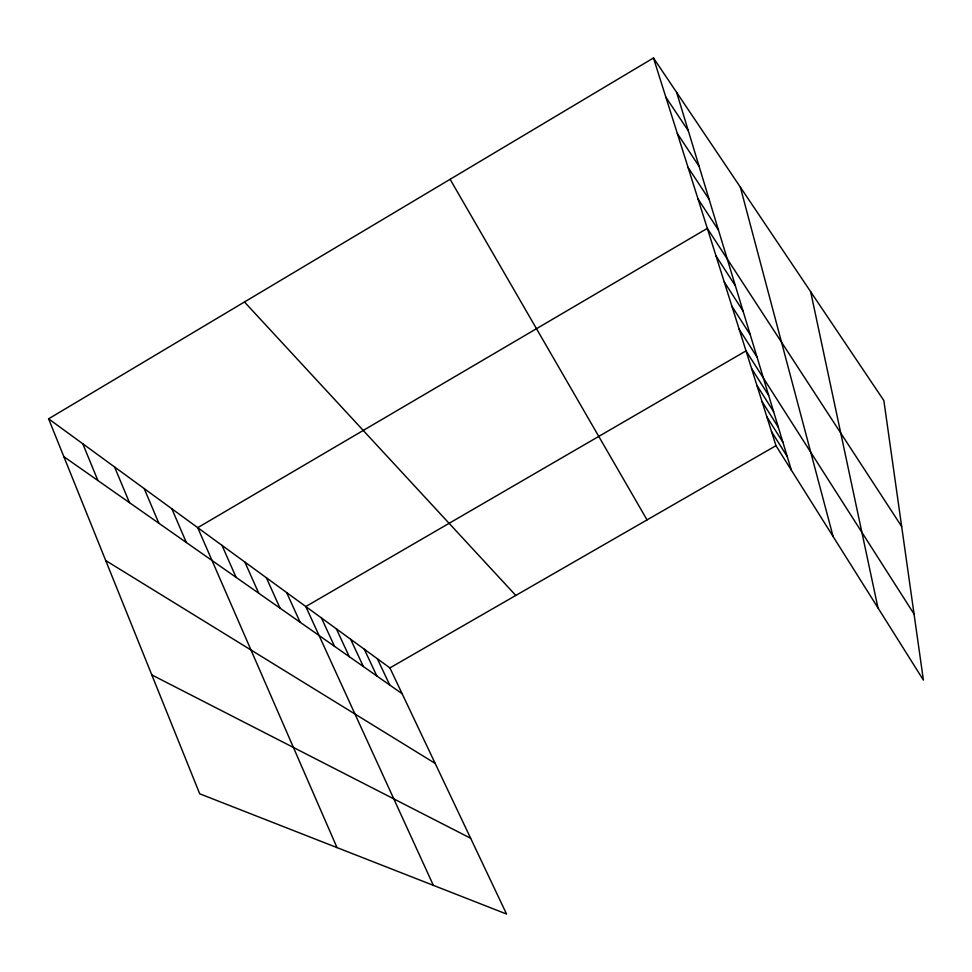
<?xml version="1.0" encoding="UTF-8"?>
<svg xmlns="http://www.w3.org/2000/svg" width="972" height="972" viewBox="0 0 972 972"><rect width="100%" height="100%" fill="white"/><g stroke="black" fill="none" stroke-linecap="round" stroke-linejoin="round"><path stroke-width="1.46" d="M48.6 418.823L389.906 667.91L506.558 914.032L199.722 793.808L48.6 418.823L653.476 57.968L883.852 400.537L923.4 680.121L775.972 445.686L653.476 57.968M389.906 667.91L775.972 445.686M151.814 674.92L470.642 838.253M105.717 560.552L435.177 763.409M63.848 456.67L402.141 693.716M244.47 301.976L515.792 595.447M665.856 97.176L688.31 130.795M677.35 133.541L699.099 166.346M688.03 167.354L709.135 199.382M697.993 198.895L718.49 230.157M901.664 526.496L707.312 228.371L197.729 527.662L337.017 847.608M716.036 255.976L735.391 285.817M724.225 281.892L743.058 311.052M731.916 306.265L750.263 334.781M739.17 329.229L757.054 357.113M914.057 614.049L746.022 350.892L305.803 606.54L433.354 885.346M751.599 368.558L768.658 395.361M756.921 385.398L773.639 411.727M761.999 401.485L778.378 427.352M766.859 416.867L782.91 442.284M771.513 431.592L787.259 456.561M450.097 179.298L647.048 519.899M377.367 658.761L389.76 685.053M364.293 649.223L376.857 676.002M350.637 639.26L363.37 666.549M336.373 628.835L349.276 656.671M321.44 617.949L334.514 646.331M286.643 592.543L300.093 622.214M266.352 577.745L280.021 608.144M244.847 562.047L258.734 593.224M222.017 545.389L236.111 577.38M171.837 508.769L186.345 542.51M144.184 488.588L158.886 523.264M114.575 466.973L129.47 502.646M82.79 443.779L97.88 480.508M676.658 92.437L791.402 470.241M740.36 187.171L833.126 536.58M810.648 291.673L877.971 607.877"/></g></svg>
